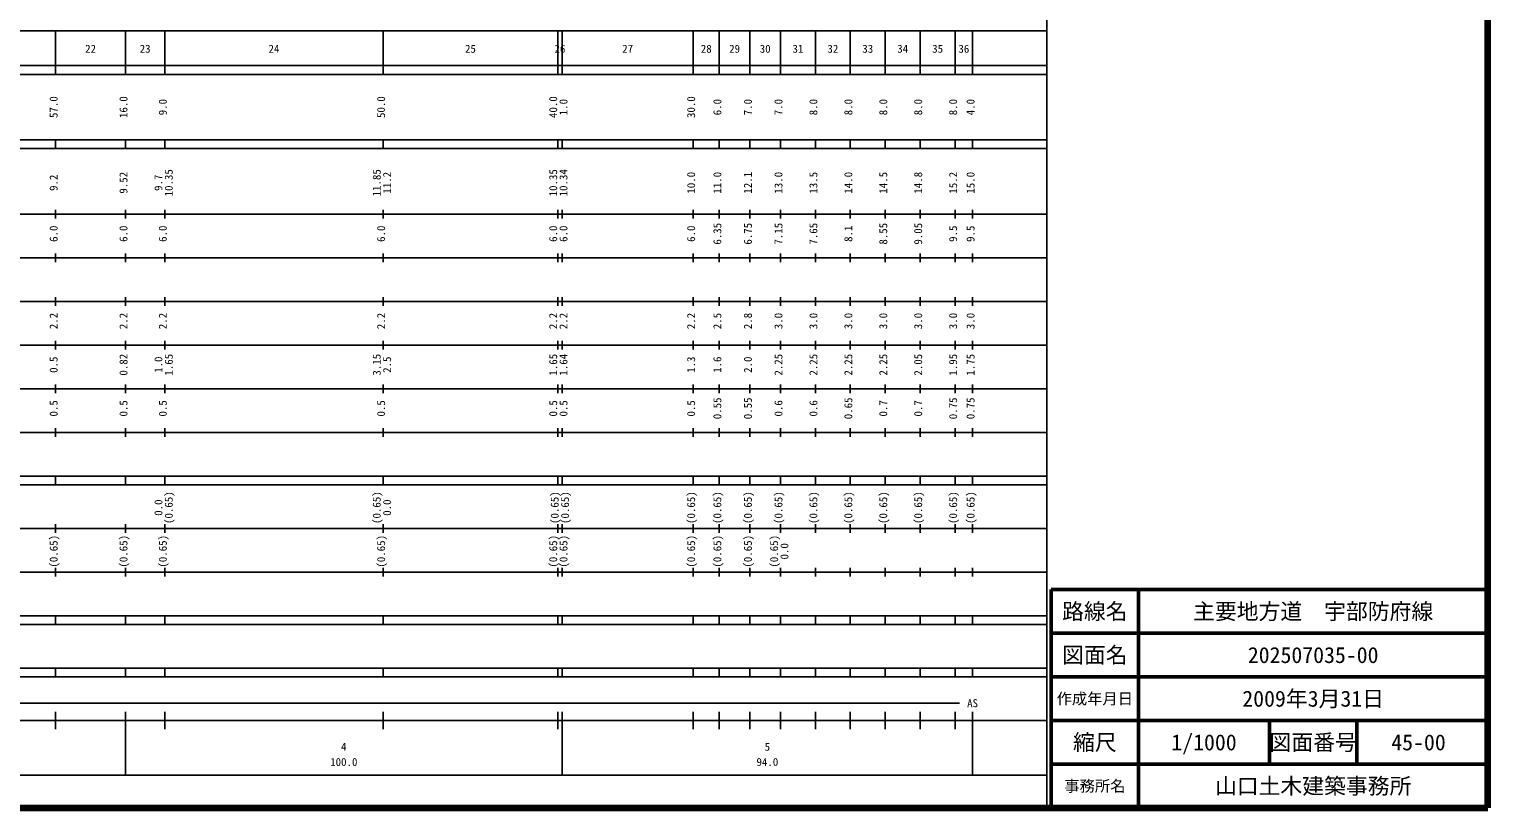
# Model space of a CAD drawing. Units: millimetres on the paper, enlarged 1000 times. Extents: x 40000 to 680000, y 20000 to 380000.
# Drawn here: x 345942 to 680000, y 20000 to 198357 of the extents above; entities that cross this region are included whole.
import ezdxf
from ezdxf.enums import TextEntityAlignment as Align

# ---------------------------------------------------------------- set-up
doc = ezdxf.new("R2010")
doc.units = ezdxf.units.MM
doc.header["$LTSCALE"] = 1000
for name, color, linetype, lineweight in [('M-TTL', 2, 'Continuous', 140), ('M-TTL-BAND', 7, 'Continuous', 25), ('M-TTL-FRAM', 2, 'Continuous', 50), ('M-TTL-LINE', 7, 'Continuous', 50)]:
    doc.layers.add(name, color=color, linetype=linetype, lineweight=lineweight)
doc.layers.add('M-TTL-TXT', color=7, linetype='Continuous')
doc.styles.add('ＭＳ ゴシック', font='')
doc.styles.get('ＭＳ ゴシック').set_extended_font_data('MS Gothic')

msp = doc.modelspace()

# ---------------------------------------------------------------- linework, layer by layer
at = {"layer": 'M-TTL'}
for p, q in [((680000, 20000), (680000, 380000)), ((40000, 20000), (680000, 20000))]:
    msp.add_line(p, q, dxfattribs=at)
at = {"layer": 'M-TTL-BAND'}
for p, q in [((579000, 20000), (579000, 370000)), ((68000, 198000), (579000, 198000)), ((352000, 188000), (352000, 198000)), ((368000, 188000), (368000, 198000)), ((377000, 188000), (377000, 198000)), ((427000, 188000), (427000, 198000)), ((467000, 188000), (467000, 198000)), ((468000, 188000), (468000, 198000)), ((498000, 188000), (498000, 198000)), ((504000, 188000), (504000, 198000)), ((511000, 188000), (511000, 198000)), ((518000, 188000), (518000, 198000)), ((526000, 188000), (526000, 198000)), ((534000, 188000), (534000, 198000)), ((542000, 188000), (542000, 198000)), ((550000, 188000), (550000, 198000)), ((558000, 188000), (558000, 198000)), ((562000, 188000), (562000, 198000)), ((40000, 190000), (579000, 190000)), ((40000, 188000), (579000, 188000)), ((40000, 173000), (579000, 173000)), ((40000, 171000), (579000, 171000)), ((352000, 171000), (352000, 173000)), ((368000, 171000), (368000, 173000)), ((377000, 171000), (377000, 173000)), ((427000, 171000), (427000, 173000)), ((467000, 171000), (467000, 173000)), ((468000, 171000), (468000, 173000)), ((498000, 171000), (498000, 173000)), ((504000, 171000), (504000, 173000)), ((511000, 171000), (511000, 173000)), ((518000, 171000), (518000, 173000)), ((526000, 171000), (526000, 173000)), ((534000, 171000), (534000, 173000)), ((542000, 171000), (542000, 173000)), ((550000, 171000), (550000, 173000)), ((558000, 171000), (558000, 173000)), ((562000, 171000), (562000, 173000)), ((40000, 156000), (579000, 156000)), ((352000, 155000), (352000, 157000)), ((368000, 155000), (368000, 157000)), ((377000, 155000), (377000, 157000)), ((427000, 155000), (427000, 157000)), ((467000, 155000), (467000, 157000)), ((468000, 155000), (468000, 157000)), ((498000, 155000), (498000, 157000)), ((504000, 155000), (504000, 157000)), ((511000, 155000), (511000, 157000)), ((518000, 155000), (518000, 157000)), ((526000, 155000), (526000, 157000)), ((534000, 155000), (534000, 157000)), ((542000, 155000), (542000, 157000)), ((550000, 155000), (550000, 157000)), ((558000, 155000), (558000, 157000)), ((562000, 155000), (562000, 157000)), ((352000, 145000), (352000, 147000)), ((368000, 145000), (368000, 147000)), ((377000, 145000), (377000, 147000)), ((427000, 145000), (427000, 147000)), ((467000, 145000), (467000, 147000)), ((468000, 145000), (468000, 147000)), ((498000, 145000), (498000, 147000)), ((504000, 145000), (504000, 147000)), ((511000, 145000), (511000, 147000)), ((518000, 145000), (518000, 147000)), ((526000, 145000), (526000, 147000)), ((534000, 145000), (534000, 147000)), ((542000, 145000), (542000, 147000)), ((550000, 145000), (550000, 147000)), ((558000, 145000), (558000, 147000)), ((562000, 145000), (562000, 147000)), ((46000, 146000), (579000, 146000)), ((352000, 135000), (352000, 137000)), ((368000, 135000), (368000, 137000)), ((377000, 135000), (377000, 137000)), ((427000, 135000), (427000, 137000)), ((467000, 135000), (467000, 137000)), ((468000, 135000), (468000, 137000)), ((498000, 135000), (498000, 137000)), ((504000, 135000), (504000, 137000)), ((511000, 135000), (511000, 137000)), ((518000, 135000), (518000, 137000)), ((526000, 135000), (526000, 137000)), ((534000, 135000), (534000, 137000)), ((542000, 135000), (542000, 137000)), ((550000, 135000), (550000, 137000)), ((558000, 135000), (558000, 137000)), ((562000, 135000), (562000, 137000)), ((52000, 136000), (579000, 136000)), ((352000, 125000), (352000, 127000)), ((368000, 125000), (368000, 127000)), ((377000, 125000), (377000, 127000)), ((427000, 125000), (427000, 127000)), ((467000, 125000), (467000, 127000)), ((468000, 125000), (468000, 127000)), ((498000, 125000), (498000, 127000)), ((504000, 125000), (504000, 127000)), ((511000, 125000), (511000, 127000)), ((518000, 125000), (518000, 127000)), ((526000, 125000), (526000, 127000)), ((534000, 125000), (534000, 127000)), ((542000, 125000), (542000, 127000)), ((550000, 125000), (550000, 127000)), ((558000, 125000), (558000, 127000)), ((562000, 125000), (562000, 127000)), ((46000, 126000), (579000, 126000)), ((352000, 115000), (352000, 117000)), ((368000, 115000), (368000, 117000)), ((377000, 115000), (377000, 117000)), ((427000, 115000), (427000, 117000)), ((467000, 115000), (467000, 117000)), ((468000, 115000), (468000, 117000)), ((498000, 115000), (498000, 117000)), ((504000, 115000), (504000, 117000)), ((511000, 115000), (511000, 117000)), ((518000, 115000), (518000, 117000)), ((526000, 115000), (526000, 117000)), ((534000, 115000), (534000, 117000)), ((542000, 115000), (542000, 117000)), ((550000, 115000), (550000, 117000)), ((558000, 115000), (558000, 117000)), ((562000, 115000), (562000, 117000)), ((52000, 116000), (579000, 116000)), ((352000, 105000), (352000, 107000)), ((368000, 105000), (368000, 107000)), ((377000, 105000), (377000, 107000)), ((427000, 105000), (427000, 107000)), ((467000, 105000), (467000, 107000)), ((468000, 105000), (468000, 107000)), ((498000, 105000), (498000, 107000)), ((504000, 105000), (504000, 107000)), ((511000, 105000), (511000, 107000)), ((518000, 105000), (518000, 107000)), ((526000, 105000), (526000, 107000)), ((534000, 105000), (534000, 107000)), ((542000, 105000), (542000, 107000)), ((550000, 105000), (550000, 107000)), ((558000, 105000), (558000, 107000)), ((562000, 105000), (562000, 107000)), ((46000, 106000), (579000, 106000)), ((40000, 96000), (579000, 96000)), ((40000, 94000), (579000, 94000)), ((352000, 94000), (352000, 96000)), ((368000, 94000), (368000, 96000)), ((377000, 94000), (377000, 96000)), ((427000, 94000), (427000, 96000)), ((467000, 94000), (467000, 96000)), ((468000, 94000), (468000, 96000)), ((498000, 94000), (498000, 96000)), ((504000, 94000), (504000, 96000)), ((511000, 94000), (511000, 96000)), ((518000, 94000), (518000, 96000)), ((526000, 94000), (526000, 96000)), ((534000, 94000), (534000, 96000)), ((542000, 94000), (542000, 96000)), ((550000, 94000), (550000, 96000)), ((558000, 94000), (558000, 96000)), ((562000, 94000), (562000, 96000)), ((49000, 84000), (579000, 84000)), ((352000, 83000), (352000, 85000)), ((368000, 83000), (368000, 85000)), ((377000, 83000), (377000, 85000)), ((427000, 83000), (427000, 85000)), ((467000, 83000), (467000, 85000)), ((468000, 83000), (468000, 85000)), ((498000, 83000), (498000, 85000)), ((504000, 83000), (504000, 85000)), ((511000, 83000), (511000, 85000)), ((518000, 83000), (518000, 85000)), ((526000, 83000), (526000, 85000)), ((534000, 83000), (534000, 85000)), ((542000, 83000), (542000, 85000)), ((550000, 83000), (550000, 85000)), ((558000, 83000), (558000, 85000)), ((562000, 83000), (562000, 85000)), ((40000, 74000), (579000, 74000)), ((352000, 73000), (352000, 75000)), ((368000, 73000), (368000, 75000)), ((377000, 73000), (377000, 75000)), ((427000, 73000), (427000, 75000)), ((467000, 73000), (467000, 75000)), ((468000, 73000), (468000, 75000)), ((498000, 73000), (498000, 75000)), ((504000, 73000), (504000, 75000)), ((511000, 73000), (511000, 75000)), ((518000, 73000), (518000, 75000)), ((526000, 73000), (526000, 75000)), ((534000, 73000), (534000, 75000)), ((542000, 73000), (542000, 75000)), ((550000, 73000), (550000, 75000)), ((558000, 73000), (558000, 75000)), ((562000, 73000), (562000, 75000)), ((40000, 64000), (579000, 64000)), ((352000, 62000), (352000, 64000)), ((368000, 62000), (368000, 64000)), ((377000, 62000), (377000, 64000)), ((427000, 62000), (427000, 64000)), ((467000, 62000), (467000, 64000)), ((468000, 62000), (468000, 64000)), ((498000, 62000), (498000, 64000)), ((504000, 62000), (504000, 64000)), ((511000, 62000), (511000, 64000)), ((518000, 62000), (518000, 64000)), ((526000, 62000), (526000, 64000)), ((534000, 62000), (534000, 64000)), ((542000, 62000), (542000, 64000)), ((550000, 62000), (550000, 64000)), ((558000, 62000), (558000, 64000)), ((562000, 62000), (562000, 64000)), ((40000, 62000), (579000, 62000)), ((40000, 52000), (579000, 52000)), ((352000, 50000), (352000, 52000)), ((368000, 50000), (368000, 52000)), ((377000, 50000), (377000, 52000)), ((427000, 50000), (427000, 52000)), ((467000, 50000), (467000, 52000)), ((468000, 50000), (468000, 52000)), ((498000, 50000), (498000, 52000)), ((504000, 50000), (504000, 52000)), ((511000, 50000), (511000, 52000)), ((518000, 50000), (518000, 52000)), ((526000, 50000), (526000, 52000)), ((534000, 50000), (534000, 52000)), ((542000, 50000), (542000, 52000)), ((550000, 50000), (550000, 52000)), ((558000, 50000), (558000, 52000)), ((562000, 50000), (562000, 52000)), ((40000, 50000), (579000, 50000)), ((71000, 44000), (559000, 44000)), ((352000, 38000), (352000, 42000)), ((368000, 27500), (368000, 42000)), ((377000, 38000), (377000, 42000)), ((427000, 38000), (427000, 42000)), ((467000, 38000), (467000, 42000)), ((468000, 27500), (468000, 42000)), ((498000, 38000), (498000, 42000)), ((504000, 38000), (504000, 42000)), ((511000, 38000), (511000, 42000)), ((518000, 38000), (518000, 42000)), ((526000, 38000), (526000, 42000)), ((534000, 38000), (534000, 42000)), ((542000, 38000), (542000, 42000)), ((550000, 38000), (550000, 42000)), ((558000, 38000), (558000, 42000)), ((562000, 27500), (562000, 42000)), ((40000, 40000), (579000, 40000)), ((68000, 27500), (579000, 27500))]:
    msp.add_line(p, q, dxfattribs=at)
at = {"layer": 'M-TTL-FRAM'}
for p, q in [((680000, 70000), (580000, 70000)), ((580000, 70000), (580000, 20000))]:
    msp.add_line(p, q, dxfattribs=at)
at = {"layer": 'M-TTL-LINE'}
for p, q in [((600000, 70000), (600000, 20000)), ((680000, 60000), (580000, 60000)), ((680000, 50000), (580000, 50000)), ((680000, 40000), (580000, 40000)), ((630000, 40000), (630000, 30000)), ((650000, 40000), (650000, 30000)), ((680000, 30000), (580000, 30000))]:
    msp.add_line(p, q, dxfattribs=at)

# ---------------------------------------------------------------- texts
at = {"layer": 'M-TTL-BAND', "style": 'ＭＳ ゴシック'}
for s, p in [('22', (360000, 192405)), ('23', (372500, 192405)), ('24', (402000, 192405)), ('25', (447000, 192405)), ('26', (467500, 192405)), ('27', (483000, 192405)), ('28', (501000, 192405)), ('29', (507500, 192405)), ('30', (514500, 192405)), ('31', (522000, 192405)), ('32', (530000, 192405)), ('33', (538000, 192405)), ('34', (546000, 192405)), ('35', (554000, 192405)), ('36', (560000, 192405)), ('AS', (562000, 42500)), ('4', (418000, 32523)), ('5', (515000, 32523)), ('100.0', (418000, 29033)), ('94.0', (515000, 29033))]:
    msp.add_text(s, height=1833, dxfattribs=at).set_placement(p, align=Align.BOTTOM_CENTER)
for s, p in [('57.0', (353000, 180500)), ('16.0', (369000, 180500)), ('9.0', (378000, 180500)), ('50.0', (428000, 180500)), ('40.0', (467411, 180500)), ('1.0', (469764, 180500)), ('30.0', (499000, 180500)), ('6.0', (505000, 180500)), ('7.0', (512000, 180500)), ('7.0', (519000, 180500)), ('8.0', (527000, 180500)), ('8.0', (535000, 180500)), ('8.0', (543000, 180500)), ('8.0', (551000, 180500)), ('8.0', (559000, 180500)), ('4.0', (563000, 180500)), ('9.2', (353000, 163174)), ('9.52', (369000, 163174)), ('9.7', (377000, 163174)), ('10.35', (379370, 163174)), ('11.85', (427000, 163174)), ('11.2', (429370, 163174)), ('10.35', (467411, 163174)), ('10.34', (469764, 163174)), ('10.0', (499000, 163174)), ('11.0', (505000, 163174)), ('12.1', (512000, 163174)), ('13.0', (519000, 163174)), ('13.5', (527000, 163174)), ('14.0', (535000, 163174)), ('14.5', (543000, 163174)), ('14.8', (551000, 163174)), ('15.2', (559000, 163174)), ('15.0', (563000, 163174)), ('6.35', (505000, 151500)), ('6.75', (512000, 151500)), ('7.15', (519000, 151500)), ('7.65', (527000, 151500)), ('8.55', (543000, 151500)), ('9.05', (551000, 151500)), ('6.0', (353000, 151500)), ('6.0', (369000, 151500)), ('6.0', (378000, 151500)), ('6.0', (428000, 151500)), ('6.0', (467411, 151500)), ('6.0', (469764, 151500)), ('6.0', (499000, 151500)), ('8.1', (535000, 151500)), ('9.5', (559000, 151500)), ('9.5', (563000, 151500)), ('2.2', (353000, 131500)), ('2.2', (369000, 131500)), ('2.2', (378000, 131500)), ('2.2', (428000, 131500)), ('2.2', (467411, 131500)), ('2.2', (469764, 131500)), ('2.2', (499000, 131500)), ('2.5', (505000, 131500)), ('2.8', (512000, 131500)), ('3.0', (519000, 131500)), ('3.0', (527000, 131500)), ('3.0', (535000, 131500)), ('3.0', (543000, 131500)), ('3.0', (551000, 131500)), ('3.0', (559000, 131500)), ('3.0', (563000, 131500)), ('0.82', (369000, 121500)), ('1.65', (379370, 121500)), ('3.15', (427000, 121500)), ('1.65', (467411, 121500)), ('1.64', (469764, 121500)), ('2.25', (519000, 121500)), ('2.25', (527000, 121500)), ('2.25', (535000, 121500)), ('2.25', (543000, 121500)), ('2.05', (551000, 121500)), ('1.95', (559000, 121500)), ('1.75', (563000, 121500)), ('0.5', (353000, 121500)), ('1.0', (377000, 121500)), ('2.5', (429370, 121500)), ('1.3', (499000, 121500)), ('1.6', (505000, 121500)), ('2.0', (512000, 121500)), ('0.55', (505000, 111500)), ('0.55', (512000, 111500)), ('0.65', (535000, 111500)), ('0.75', (559000, 111500)), ('0.75', (563000, 111500)), ('0.5', (353000, 111500)), ('0.5', (369000, 111500)), ('0.5', (378000, 111500)), ('0.5', (428000, 111500)), ('0.5', (467411, 111500)), ('0.5', (469764, 111500)), ('0.5', (499000, 111500)), ('0.6', (519000, 111500)), ('0.6', (527000, 111500)), ('0.7', (543000, 111500)), ('0.7', (551000, 111500)), ('0.0', (377000, 88764)), ('(0.65)', (379370, 88764)), ('(0.65)', (427000, 88764)), ('0.0', (429370, 88764)), ('(0.65)', (467754, 88764)), ('(0.65)', (470134, 88764)), ('(0.65)', (499000, 88764)), ('(0.65)', (505000, 88764)), ('(0.65)', (512000, 88764)), ('(0.65)', (519000, 88764)), ('(0.65)', (527000, 88764)), ('(0.65)', (535000, 88764)), ('(0.65)', (543000, 88764)), ('(0.65)', (551000, 88764)), ('(0.65)', (559000, 88764)), ('(0.65)', (563000, 88764)), ('(0.65)', (353000, 78764)), ('(0.65)', (369000, 78764)), ('(0.65)', (378000, 78764)), ('(0.65)', (428000, 78764)), ('(0.65)', (467411, 78764)), ('(0.65)', (469764, 78764)), ('(0.65)', (499000, 78764)), ('(0.65)', (505000, 78764)), ('(0.65)', (512000, 78764)), ('(0.65)', (518000, 78764)), ('0.0', (520370, 78764))]:
    msp.add_text(s, height=1833, rotation=90, dxfattribs=at).set_placement(p, align=Align.BOTTOM_CENTER)
at = {"layer": 'M-TTL-TXT', "style": 'ＭＳ ゴシック'}
for s, height, p in [('路線名', 3666, (590000, 65000)), ('主要地方道\u3000宇部防府線', 3666, (640000, 65000)), ('図面名', 3666, (590000, 55000)), ('202507035-00', 3666, (640000, 55000)), ('2009年3月31日', 3666, (640000, 45000)), ('作成年月日', 2566, (590000, 45000)), ('縮尺', 3666, (590000, 35000)), ('1/1000', 3666, (615000, 35000)), ('図面番号', 3666, (640000, 35000)), ('45-00', 3666, (664125, 35000)), ('山口土木建築事務所', 3666, (640000, 25000)), ('事務所名', 2566, (590000, 25000))]:
    msp.add_text(s, height=height, dxfattribs=at).set_placement(p, align=Align.MIDDLE_CENTER)

doc.saveas('drawing.dxf')
